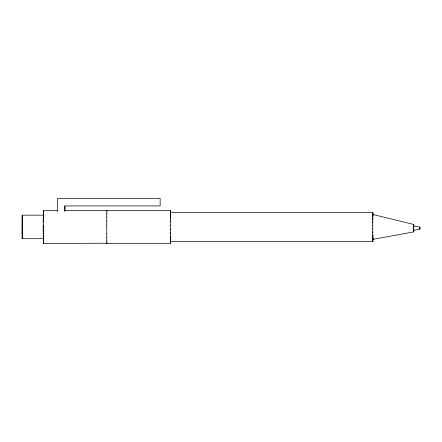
<?xml version="1.0" encoding="UTF-8"?>
<svg xmlns="http://www.w3.org/2000/svg" width="442" height="442" viewBox="0 0 442 442"><rect width="100%" height="100%" fill="white"/><g stroke="black" fill="none" stroke-linecap="round" stroke-linejoin="round"><path stroke-width="0.66" d="M64.858 211.657L64.858 205.928L160.153 205.928L160.153 198.519L57.449 198.519L57.449 211.657M43.244 220.79L43.366 243.481L106.931 243.222M106.765 225.061L106.771 220.79M170.308 225.321L170.303 220.862M372.761 225.608L372.755 221.63M413.701 227.978L413.695 226.834M419.9 228.249L419.889 229.216L413.718 230.321M419.878 228.066L419.889 227.094L413.734 226.033M43.277 222.37L43.266 216.989M106.776 220.862L106.793 216.989M170.314 221.63L170.347 214.022M372.772 222.459L372.772 218.293M413.706 227.415L413.729 225.31L413.74 226.155M43.288 219.453L43.404 210.381L57.902 210.381M43.487 238.741L43.366 243.481M106.793 217.099L106.82 213.878M170.33 218.293L170.457 210.558L106.931 210.558M372.788 219.591L372.799 215.552M413.706 226.879L413.729 224.442L372.893 214.492L372.833 215.486M413.745 229.829L413.729 231.89L372.86 239.376L372.788 234.719M43.31 217.033L43.399 214.276L43.426 215.083M106.82 214.022L106.853 211.657M170.518 240.393L170.419 243.31L106.892 243.31M372.805 217.21L372.893 212.447L170.457 212.447L170.385 213.58M372.96 238.315L372.86 241.42L170.419 241.42L170.358 238.674M413.729 230.464L413.74 229.934M413.712 226.42L413.718 225.868M413.74 230.392L413.729 231.028L413.712 230.011M43.426 238.581L43.366 239.592L43.288 234.857M106.853 211.823L106.892 210.469M170.49 240.282L170.419 241.42M372.921 238.376L372.86 239.376M413.718 226.077L413.729 224.442M413.734 230.276L413.729 230.685L413.706 229.089M43.57 215.171L22.222 215.171L22.1 225.702L22.194 238.697L43.543 238.697M22.194 238.697L22.222 215.171M106.892 210.641L64.808 210.381M413.718 231.912L413.695 230.514M419.889 227.089L419.889 229.221M372.893 212.447L372.96 215.193M372.893 214.492L372.921 215.287M372.86 241.42L372.772 231.94M170.457 210.558L170.529 213.635M170.457 212.447L170.49 213.353M170.419 243.31L170.33 236.039M106.853 242.293L106.892 243.481M43.404 210.381L43.493 215.293M106.82 240.233L106.853 242.454M413.706 229.591L413.706 230.475M106.793 237.255L106.82 240.376M170.314 232.779L170.319 237.255M106.776 233.558L106.793 237.371M413.701 228.547L413.695 229.68M372.761 228.84L372.755 232.779M170.308 229.127L170.303 233.558M106.771 233.63L106.76 225.033M43.244 233.63L43.233 225.033M413.695 227.901L413.695 228.625M413.69 227.779L413.69 228.746M372.744 225.321L372.744 229.127M170.292 225.061L170.292 229.392M64.858 205.928L64.858 210.646"/></g></svg>
